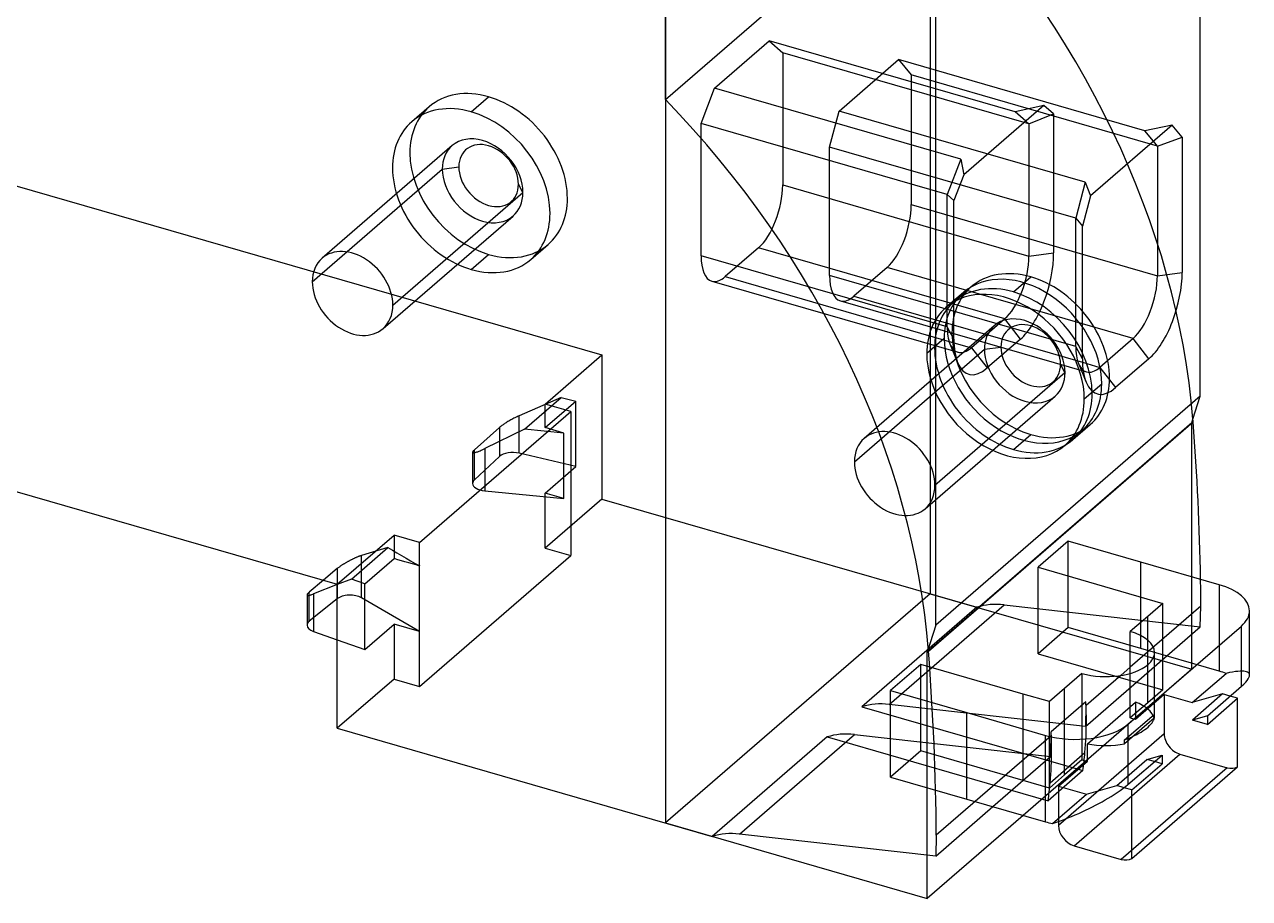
# Model space of a CAD drawing. Header units: millimetres. Extents: x -48.7 to 32.3, y -58.4 to 25.
# Drawn here: x -8.16 to 32.35, y -58.37 to -29.47 of the extents above; entities that cross this region are included whole.
import ezdxf

# ---------------------------------------------------------------- set-up
doc = ezdxf.new("R2010")
doc.units = ezdxf.units.MM
doc.layers.add('MAIN-1', color=7, linetype='Continuous')
doc.layers.add('MAIN-2', color=7, linetype='Continuous')

msp = doc.modelspace()

# ---------------------------------------------------------------- linework, layer by layer
at = {"layer": 'MAIN-1'}
for p, q in [((13.031, -31.951), (13.031, -13.191)), ((13.031, -13.24), (13.031, -55.868)), ((30.72, -41.755), (30.72, -19.733)), ((21.97, -49.333), (21.97, -27.31)), ((25.544, -32.143), (22.896, -34.437)), ((25.87, -32.425), (25.544, -32.143)), ((25.05, -32.75), (24.895, -32.705)), ((25.05, -32.75), (24.947, -32.66)), ((25.05, -32.75), (25.87, -32.425)), ((25.05, -32.75), (25.05, -37.124)), ((25.87, -32.425), (25.87, -37.014)), ((29.794, -32.793), (27.087, -35.138)), ((30.12, -33.189), (29.794, -32.793)), ((29.3, -33.486), (30.12, -33.189)), ((30.12, -33.189), (30.12, -37.663)), ((29.3, -33.486), (29.07, -33.42)), ((29.3, -33.486), (29.172, -33.331)), ((29.3, -33.486), (29.3, -37.773)), ((22.896, -34.437), (22.57, -35.283)), ((27.087, -35.138), (26.82, -36.14)), ((22.57, -39.872), (22.57, -35.283)), ((22.57, -36.408), (25.05, -37.124)), ((26.82, -40.521), (26.82, -36.14)), ((25.05, -37.124), (25.87, -37.014)), ((26.82, -37.057), (29.3, -37.773)), ((29.3, -37.773), (30.12, -37.663)), ((24.25, -39.202), (22.57, -38.717)), ((-29.124, -38.935), (2.182, -47.973)), ((24.25, -39.202), (23.15, -40.155)), ((24.77, -39.872), (24.25, -39.202)), ((28.5, -39.852), (26.82, -39.367)), ((22.572, -39.988), (23.15, -40.155)), ((24.77, -39.872), (23.67, -40.824)), ((28.5, -39.852), (27.4, -40.804)), ((29.02, -40.521), (28.5, -39.852)), ((23.15, -40.155), (23.67, -40.824)), ((26.822, -40.637), (27.4, -40.804)), ((27.4, -40.804), (27.92, -41.474)), ((29.02, -40.521), (27.92, -41.474)), ((30.72, -41.755), (21.97, -49.333)), ((30.475, -42.514), (30.72, -41.755)), ((21.732, -50.185), (30.482, -42.608)), ((31.346, -47.991), (28.748, -47.241)), ((1.725, -47.841), (1.256, -48.236)), ((2.182, -47.989), (1.394, -48.295)), ((2.182, -52.736), (2.182, -47.973)), ((1.182, -48.321), (1.181, -48.327)), ((1.181, -48.327), (1.181, -48.332)), ((1.181, -48.327), (1.181, -49.33)), ((1.181, -48.332), (1.184, -48.337)), ((1.184, -48.314), (1.182, -48.321)), ((1.189, -48.306), (1.184, -48.314)), ((1.184, -48.337), (1.188, -48.34)), ((1.188, -48.34), (1.193, -48.343)), ((1.195, -48.297), (1.189, -48.306)), ((1.193, -48.343), (1.2, -48.344)), ((1.202, -48.288), (1.195, -48.297)), ((1.2, -48.344), (1.209, -48.345)), ((1.211, -48.277), (1.202, -48.288)), ((1.209, -48.345), (1.22, -48.345)), ((1.222, -48.267), (1.211, -48.277)), ((1.22, -48.345), (1.232, -48.344)), ((1.234, -48.255), (1.222, -48.267)), ((1.232, -48.344), (1.247, -48.341)), ((1.248, -48.243), (1.234, -48.255)), ((1.247, -48.341), (1.263, -48.338)), ((1.249, -48.242), (1.248, -48.243)), ((1.25, -48.241), (1.249, -48.242)), ((1.251, -48.24), (1.25, -48.241)), ((1.252, -48.239), (1.251, -48.24)), ((1.253, -48.238), (1.252, -48.239)), ((1.255, -48.237), (1.253, -48.238)), ((1.256, -48.236), (1.255, -48.237)), ((1.263, -48.338), (1.281, -48.334)), ((1.281, -48.334), (1.3, -48.328)), ((1.3, -48.328), (1.321, -48.322)), ((1.321, -48.322), (1.344, -48.314)), ((1.344, -48.314), (1.368, -48.305)), ((1.368, -48.305), (1.394, -48.295)), ((1.394, -48.295), (1.394, -49.535)), ((29.48, -48.607), (28.98, -49.04)), ((32.346, -50.983), (32.346, -48.857)), ((21.97, -49.333), (21.684, -50.217)), ((28.328, -52.605), (32.078, -49.357)), ((28.98, -49.04), (28.405, -49.538)), ((32.078, -51.349), (32.078, -49.357)), ((1.394, -49.535), (2.182, -49.81)), ((28.405, -50.924), (28.405, -49.538)), ((21.684, -58.366), (21.684, -50.217)), ((26.805, -50.924), (26.23, -51.422)), ((28.405, -50.72), (28.089, -50.993)), ((32.328, -51.058), (32.341, -51.018)), ((32.341, -51.018), (32.346, -50.982)), ((26.23, -51.422), (25.73, -51.855)), ((30.953, -52.323), (32.078, -51.349)), ((32.078, -51.349), (32.159, -51.275)), ((32.159, -51.275), (32.221, -51.211)), ((32.221, -51.211), (32.269, -51.154)), ((32.269, -51.154), (32.304, -51.103)), ((32.304, -51.103), (32.328, -51.058)), ((25.73, -51.855), (24.864, -51.605)), ((30.953, -52.61), (31.953, -51.744)), ((31.953, -51.744), (31.704, -51.672)), ((31.953, -54.009), (31.953, -51.744)), ((22.998, -52.221), (25.596, -52.971)), ((28.328, -52.605), (28.328, -54.596)), ((30.953, -52.323), (30.953, -52.61)), ((2.182, -52.736), (14.58, -56.315)), ((25.596, -55.829), (25.596, -52.971)), ((28.328, -54.596), (29.453, -53.622)), ((29.453, -53.909), (29.204, -53.837)), ((29.453, -53.622), (29.453, -53.909)), ((28.453, -54.775), (29.453, -53.909)), ((28.453, -57.041), (31.953, -54.009)), ((28.156, -54.734), (28.244, -54.666)), ((28.244, -54.666), (28.328, -54.596)), ((22.998, -55.079), (25.596, -55.829)), ((27.575, -55.108), (27.677, -55.049)), ((27.677, -55.049), (27.777, -54.988)), ((27.777, -54.988), (27.875, -54.927)), ((27.875, -54.927), (27.972, -54.864)), ((27.972, -54.864), (28.065, -54.799)), ((28.065, -54.799), (28.156, -54.734)), ((28.453, -54.775), (28.198, -54.702)), ((28.453, -57.041), (28.453, -54.775)), ((21.969, -56.963), (23.858, -55.327)), ((26.813, -55.499), (26.927, -55.446)), ((26.927, -55.446), (27.039, -55.392)), ((27.039, -55.392), (27.149, -55.337)), ((27.149, -55.337), (27.258, -55.281)), ((27.258, -55.281), (27.365, -55.225)), ((27.365, -55.225), (27.471, -55.167)), ((27.471, -55.167), (27.575, -55.108)), ((13.031, -55.868), (21.684, -58.366)), ((24.859, -55.616), (21.684, -58.366)), ((25.837, -55.888), (25.967, -55.844)), ((25.967, -55.844), (26.094, -55.798)), ((26.028, -55.822), (26.028, -55.953)), ((26.094, -55.798), (26.219, -55.751)), ((26.219, -55.751), (26.341, -55.703)), ((26.341, -55.703), (26.462, -55.653)), ((26.462, -55.653), (26.581, -55.603)), ((26.581, -55.603), (26.698, -55.552)), ((26.698, -55.552), (26.813, -55.499)), ((21.969, -56.963), (15.483, -56.234)), ((21.989, -56.275), (21.969, -56.963)), ((26.547, -56.623), (28.106, -57.073))]:
    msp.add_line(p, q, dxfattribs=at)
for centre, major_axis, ratio, start_param, end_param in [((0.147, -45.63), (16.366, -18.898), 0.75, 0.791226, 1.647102), ((24.25, -37.817), (-0.444, -1.537), 0.433013, 0.588, 2.158802), ((24.77, -37.967), (-0.61, -2.114), 0.433013, 0.587986, 2.158846), ((29.02, -38.616), (-0.61, -2.114), 0.433013, 0.587986, 2.158846), ((28.5, -38.466), (-0.444, -1.537), 0.433013, 0.588003, 2.158802), ((23.67, -38.919), (-0.61, -2.114), 0.433013, -0.982815, -0.501162), ((23.15, -38.769), (-0.444, -1.537), 0.433013, -0.181127, 0.000007), ((23.15, -38.769), (-0.444, -1.537), 0.433013, 0.000007, 0.588005), ((23.67, -38.919), (-0.61, -2.114), 0.433013, -0.501162, 0.58802), ((27.92, -39.569), (-0.61, -2.114), 0.433013, -0.982802, -0.501162), ((27.4, -39.419), (-0.444, -1.537), 0.433013, -0.181127, 0.000007), ((27.4, -39.419), (-0.444, -1.537), 0.433013, 0.000007, 0.588005), ((27.92, -39.569), (-0.61, -2.114), 0.433013, -0.501162, 0.588045), ((8.897, -38.053), (-16.366, 18.898), 0.75, -2.350366, -2.346107), ((-55.86, -24.388), (-65.465, 75.593), 0.75, -2.409726, -2.350366), ((30.346, -48.857), (-2, 0), 0.5, 3.141499, 4.18879), ((30.346, -48.857), (-2, 0), 0.5, 2.617994, 3.141499), ((1.681, -49.33), (0.5, 0), 0.5, 3.141591, 4.1028), ((27.605, -50.231), (1.6, 0), 0.5, -0.000094, 1.047198), ((-64.61, -31.966), (65.465, -75.593), 0.75, 0.721695, 0.791226), ((27.605, -50.231), (1.6, 0), 0.5, -2.094395, -0.523599), ((27.605, -50.231), (1.6, 0), 0.5, -0.523599, -0.000094), ((26.596, -52.105), (-2, 0), 0.5, 1.047198, 2.617994), ((26.596, -54.963), (2, 0), 0.5, -2.094395, -1.960016), ((15.934, -58.923), (-1.964, 2.268), 0.75, -0.682539, -0.309008), ((26.547, -56.103), (0.393, -0.454), 0.75, -2.427868, -0.857072), ((28.106, -56.553), (0.393, -0.454), 0.75, -0.857072, -0.127344)]:
    msp.add_ellipse(centre, major_axis=major_axis, ratio=ratio, start_param=start_param, end_param=end_param, dxfattribs=at)
at = {"layer": 'MAIN-2'}
for p, q in [((21.781, -5.662), (21.781, -48.29)), ((13.031, -31.951), (21.781, -24.373)), ((14.66, -31.569), (16.46, -30.01)), ((24.601, -32.36), (16.46, -30.01)), ((16.46, -30.01), (16.91, -30.4)), ((24.895, -32.705), (16.91, -30.4)), ((16.91, -30.4), (16.91, -34.774)), ((18.776, -32.335), (20.743, -30.631)), ((28.884, -32.981), (20.743, -30.631)), ((20.743, -30.631), (21.16, -31.136)), ((29.07, -33.42), (21.16, -31.136)), ((21.16, -31.136), (21.16, -35.423)), ((-20.374, -31.358), (10.932, -40.395)), ((14.21, -32.739), (14.66, -31.569)), ((22.8, -33.919), (14.66, -31.569)), ((6.611, -32.357), (7.186, -31.859)), ((5.217, -32.19), (4.642, -32.688)), ((18.46, -33.524), (18.776, -32.335)), ((26.917, -34.685), (18.776, -32.335)), ((25.544, -32.143), (24.601, -32.36)), ((24.947, -32.66), (24.601, -32.36)), ((22.35, -35.089), (14.21, -32.739)), ((14.21, -37.112), (14.21, -32.739)), ((29.794, -32.793), (28.884, -32.981)), ((29.172, -33.331), (28.884, -32.981)), ((5.979, -33.474), (1.679, -37.198)), ((18.46, -37.762), (18.46, -33.524)), ((26.6, -35.874), (18.46, -33.524)), ((22.8, -33.919), (22.35, -35.089)), ((22.8, -33.919), (22.896, -34.437)), ((1.354, -37.976), (5.654, -34.252)), ((5.654, -34.252), (6.2, -34.179)), ((8.319, -35.022), (8.172, -34.748)), ((16.91, -34.774), (22.57, -36.408)), ((26.917, -34.685), (26.6, -35.874)), ((26.917, -34.685), (27.087, -35.138)), ((4.019, -38.746), (8.319, -35.022)), ((22.35, -35.089), (22.57, -35.283)), ((22.35, -39.462), (22.35, -35.089)), ((21.16, -35.423), (26.82, -37.057)), ((3.694, -39.524), (7.994, -35.8)), ((26.6, -40.112), (26.6, -35.874)), ((26.6, -35.874), (26.82, -36.14)), ((8.581, -37.236), (9.156, -36.738)), ((16.11, -36.852), (15.01, -37.805)), ((22.57, -38.717), (16.11, -36.852)), ((6.611, -37.567), (7.186, -37.069)), ((22.35, -39.462), (14.21, -37.112)), ((20.36, -37.502), (19.26, -38.454)), ((26.82, -39.367), (20.36, -37.502)), ((14.566, -37.956), (22.707, -40.306)), ((15.01, -37.805), (22.572, -39.988)), ((26.6, -40.112), (18.46, -37.762)), ((24.538, -38.311), (25.113, -37.813)), ((19.26, -38.454), (26.822, -40.637)), ((22.884, -38.329), (22.309, -38.827)), ((23.144, -38.144), (22.569, -38.642)), ((18.816, -38.606), (26.957, -40.956)), ((23.906, -39.429), (19.606, -43.152)), ((22.57, -39.872), (22.35, -39.462)), ((22.248, -39.851), (21.673, -40.349)), ((22.441, -40.025), (22.695, -40.646)), ((9.057, -42.019), (10.932, -40.395)), ((10.932, -40.395), (10.932, -45.158)), ((19.281, -43.931), (23.581, -40.207)), ((23.581, -40.207), (24.127, -40.134)), ((26.82, -40.521), (26.6, -40.112)), ((26.245, -40.976), (26.099, -40.703)), ((26.691, -40.675), (26.945, -41.296)), ((21.945, -44.7), (26.245, -40.976)), ((27.458, -41.355), (26.883, -41.853)), ((9.579, -41.805), (8.194, -42.407)), ((8.372, -42.85), (9.579, -41.805)), ((9.057, -42.798), (10.07, -41.92)), ((9.901, -42.262), (9.057, -42.019)), ((9.057, -42.798), (9.057, -42.019)), ((9.579, -41.805), (10.07, -41.92)), ((10.07, -44.085), (10.07, -41.92)), ((21.62, -45.478), (25.92, -41.754)), ((4.901, -46.593), (9.901, -42.262)), ((7.952, -42.525), (7.918, -42.544)), ((7.986, -42.507), (7.952, -42.525)), ((8.021, -42.489), (7.986, -42.507)), ((8.056, -42.471), (8.021, -42.489)), ((8.091, -42.454), (8.056, -42.471)), ((8.126, -42.438), (8.091, -42.454)), ((8.16, -42.422), (8.126, -42.438)), ((8.194, -42.407), (8.16, -42.422)), ((8.194, -43.646), (8.194, -42.407)), ((9.901, -42.262), (9.901, -47.026)), ((30.434, -42.639), (30.475, -42.514)), ((7.541, -42.793), (6.715, -43.53)), ((8.372, -42.85), (7.061, -43.49)), ((7.542, -42.792), (7.541, -42.793)), ((7.541, -42.793), (7.541, -43.755)), ((7.543, -42.791), (7.542, -42.792)), ((7.544, -42.79), (7.543, -42.791)), ((7.545, -42.789), (7.544, -42.79)), ((7.547, -42.788), (7.545, -42.789)), ((7.548, -42.787), (7.547, -42.788)), ((7.549, -42.786), (7.548, -42.787)), ((7.564, -42.773), (7.549, -42.786)), ((7.581, -42.76), (7.564, -42.773)), ((7.599, -42.746), (7.581, -42.76)), ((7.618, -42.732), (7.599, -42.746)), ((7.639, -42.717), (7.618, -42.732)), ((7.661, -42.701), (7.639, -42.717)), ((7.684, -42.685), (7.661, -42.701)), ((7.709, -42.669), (7.684, -42.685)), ((7.735, -42.652), (7.709, -42.669)), ((7.763, -42.634), (7.735, -42.652)), ((7.792, -42.617), (7.763, -42.634)), ((7.822, -42.599), (7.792, -42.617)), ((7.853, -42.581), (7.822, -42.599)), ((7.885, -42.562), (7.853, -42.581)), ((7.918, -42.544), (7.885, -42.562)), ((9.671, -42.975), (8.372, -42.85)), ((9.671, -42.975), (9.057, -42.798)), ((30.434, -42.639), (21.684, -50.217)), ((26.248, -43.375), (26.823, -42.877)), ((26.507, -43.19), (27.082, -42.692)), ((30.434, -50.788), (30.434, -42.639)), ((9.671, -45.14), (9.671, -42.975)), ((24.538, -43.521), (25.113, -43.023)), ((6.658, -43.593), (6.655, -43.602)), ((6.655, -43.602), (6.655, -43.608)), ((6.655, -43.608), (6.658, -43.614)), ((6.656, -43.607), (6.656, -44.643)), ((6.665, -43.582), (6.658, -43.593)), ((6.658, -43.614), (6.662, -43.618)), ((6.662, -43.618), (6.668, -43.621)), ((6.676, -43.568), (6.665, -43.582)), ((6.668, -43.621), (6.675, -43.624)), ((6.675, -43.624), (6.685, -43.625)), ((6.692, -43.551), (6.676, -43.568)), ((6.685, -43.625), (6.696, -43.625)), ((6.715, -43.53), (6.692, -43.551)), ((6.696, -43.625), (6.709, -43.623)), ((6.709, -43.623), (6.724, -43.621)), ((6.715, -44.525), (6.715, -43.53)), ((6.724, -43.621), (6.74, -43.617)), ((6.74, -43.617), (6.758, -43.613)), ((6.758, -43.613), (6.778, -43.607)), ((6.778, -43.607), (6.8, -43.6)), ((6.8, -43.6), (6.824, -43.592)), ((6.824, -43.592), (6.849, -43.583)), ((6.849, -43.583), (6.877, -43.573)), ((6.877, -43.573), (6.906, -43.561)), ((6.906, -43.561), (6.939, -43.547)), ((6.939, -43.547), (6.976, -43.531)), ((6.976, -43.531), (7.016, -43.512)), ((7.016, -43.512), (7.061, -43.49)), ((7.061, -43.49), (7.061, -44.888)), ((10.07, -44.085), (8.194, -43.646)), ((7.541, -43.755), (6.715, -44.525)), ((9.057, -44.963), (10.07, -44.085)), ((7.061, -44.888), (9.671, -45.14)), ((9.057, -46.782), (9.057, -44.963)), ((9.671, -45.14), (9.057, -44.963)), ((10.932, -45.158), (9.057, -46.782)), ((10.932, -45.158), (23.33, -48.737)), ((2.182, -47.973), (4.057, -46.349)), ((4.901, -46.593), (4.057, -46.349)), ((4.057, -46.349), (4.057, -47.128)), ((26.353, -46.55), (25.353, -47.416)), ((26.353, -49.407), (26.353, -46.55)), ((28.748, -47.241), (26.353, -46.55)), ((2.648, -47.807), (3.854, -46.763)), ((3.854, -46.763), (2.979, -47.025)), ((3.854, -46.763), (4.005, -46.849)), ((4.005, -46.849), (4.155, -46.936)), ((4.155, -46.936), (4.305, -47.023)), ((4.901, -46.704), (4.901, -46.593)), ((4.902, -46.815), (4.901, -46.704)), ((4.902, -46.927), (4.902, -46.815)), ((4.902, -47.039), (4.902, -46.927)), ((9.057, -46.782), (9.901, -47.026)), ((2.278, -47.383), (2.261, -47.395)), ((2.295, -47.372), (2.278, -47.383)), ((2.312, -47.361), (2.295, -47.372)), ((2.329, -47.349), (2.312, -47.361)), ((2.345, -47.339), (2.329, -47.349)), ((2.362, -47.328), (2.345, -47.339)), ((2.379, -47.317), (2.362, -47.328)), ((2.396, -47.307), (2.379, -47.317)), ((2.413, -47.297), (2.396, -47.307)), ((2.43, -47.286), (2.413, -47.297)), ((2.447, -47.276), (2.43, -47.286)), ((2.465, -47.266), (2.447, -47.276)), ((2.482, -47.256), (2.465, -47.266)), ((2.499, -47.247), (2.482, -47.256)), ((2.516, -47.237), (2.499, -47.247)), ((2.533, -47.227), (2.516, -47.237)), ((2.55, -47.218), (2.533, -47.227)), ((2.567, -47.209), (2.55, -47.218)), ((2.584, -47.2), (2.567, -47.209)), ((2.601, -47.191), (2.584, -47.2)), ((2.618, -47.182), (2.601, -47.191)), ((2.635, -47.173), (2.618, -47.182)), ((2.652, -47.164), (2.635, -47.173)), ((2.669, -47.155), (2.652, -47.164)), ((2.687, -47.147), (2.669, -47.155)), ((2.704, -47.139), (2.687, -47.147)), ((2.721, -47.13), (2.704, -47.139)), ((2.738, -47.122), (2.721, -47.13)), ((2.755, -47.114), (2.738, -47.122)), ((2.772, -47.106), (2.755, -47.114)), ((2.79, -47.098), (2.772, -47.106)), ((2.807, -47.091), (2.79, -47.098)), ((2.824, -47.083), (2.807, -47.091)), ((2.841, -47.076), (2.824, -47.083)), ((2.858, -47.069), (2.841, -47.076)), ((2.876, -47.062), (2.858, -47.069)), ((2.893, -47.055), (2.876, -47.062)), ((2.91, -47.048), (2.893, -47.055)), ((2.927, -47.042), (2.91, -47.048)), ((2.945, -47.036), (2.927, -47.042)), ((2.962, -47.031), (2.945, -47.036)), ((2.979, -47.025), (2.962, -47.031)), ((2.979, -48.423), (2.979, -47.025)), ((3.093, -47.963), (4.057, -47.128)), ((4.178, -47.163), (4.057, -47.128)), ((4.299, -47.198), (4.178, -47.163)), ((4.42, -47.232), (4.299, -47.198)), ((4.305, -47.023), (4.455, -47.11)), ((4.542, -47.267), (4.42, -47.232)), ((4.455, -47.11), (4.605, -47.197)), ((4.663, -47.301), (4.542, -47.267)), ((4.605, -47.197), (4.755, -47.284)), ((4.784, -47.336), (4.663, -47.301)), ((4.755, -47.284), (4.908, -47.37)), ((4.903, -47.373), (4.784, -47.336)), ((4.901, -51.356), (9.901, -47.026)), ((4.901, -47.372), (4.904, -47.26)), ((4.903, -47.15), (4.902, -47.039)), ((4.904, -47.26), (4.903, -47.15)), ((4.905, -49.536), (4.905, -47.371)), ((28.748, -50.099), (28.748, -47.241)), ((2.177, -47.46), (1.725, -47.841)), ((2.193, -47.446), (2.177, -47.46)), ((2.177, -47.46), (2.177, -48.455)), ((2.21, -47.433), (2.193, -47.446)), ((2.227, -47.42), (2.21, -47.433)), ((2.244, -47.407), (2.227, -47.42)), ((2.261, -47.395), (2.244, -47.407)), ((25.353, -50.274), (25.353, -47.416)), ((25.353, -47.416), (29.48, -48.607)), ((2.648, -47.807), (2.182, -47.989)), ((3.093, -47.963), (2.648, -47.807)), ((3.093, -50.128), (3.093, -47.963)), ((31.346, -47.991), (31.346, -50.849)), ((1.256, -49.198), (1.256, -48.236)), ((2.177, -48.455), (1.256, -49.198)), ((4.905, -49.536), (2.979, -48.423)), ((21.781, -48.29), (13.031, -55.868)), ((21.781, -48.29), (30.434, -50.788)), ((29.48, -51.465), (29.48, -48.607)), ((23.33, -48.737), (19.53, -52.028)), ((20.433, -51.947), (24.233, -48.657)), ((24.233, -48.657), (30.719, -49.385)), ((30.739, -48.697), (28.405, -50.72)), ((30.719, -49.385), (30.739, -48.697)), ((3.093, -50.128), (4.057, -49.293)), ((4.057, -49.293), (4.057, -51.112)), ((4.905, -49.536), (4.057, -49.293)), ((26.353, -49.407), (25.353, -50.274)), ((28.748, -50.099), (26.353, -49.407)), ((26.919, -52.676), (30.719, -49.385)), ((28.98, -51.898), (28.98, -49.04)), ((2.182, -49.81), (3.093, -50.128)), ((4.904, -49.796), (4.901, -49.537)), ((4.903, -50.057), (4.904, -49.796)), ((4.902, -50.317), (4.903, -50.057)), ((31.346, -50.849), (28.748, -50.099)), ((4.902, -50.577), (4.902, -50.317)), ((4.902, -50.836), (4.902, -50.577)), ((21.479, -50.628), (20.479, -51.494)), ((24.864, -51.605), (21.479, -50.628)), ((21.479, -53.485), (21.479, -50.628)), ((25.353, -50.274), (29.48, -51.465)), ((29.205, -52.354), (29.205, -50.231)), ((4.901, -51.096), (4.902, -50.836)), ((30.434, -50.788), (24.859, -55.616)), ((26.805, -50.924), (26.805, -53.782)), ((28.089, -50.993), (26.941, -51.988)), ((28.405, -52.396), (28.405, -50.924)), ((30.453, -51.89), (31.569, -50.924)), ((31.684, -50.898), (31.569, -50.924)), ((31.787, -50.878), (31.684, -50.898)), ((31.879, -50.864), (31.787, -50.878)), ((31.961, -50.855), (31.879, -50.864)), ((32.035, -50.85), (31.961, -50.855)), ((32.1, -50.849), (32.035, -50.85)), ((32.157, -50.852), (32.1, -50.849)), ((32.207, -50.86), (32.157, -50.852)), ((32.248, -50.871), (32.207, -50.86)), ((32.283, -50.886), (32.248, -50.871)), ((32.31, -50.904), (32.283, -50.886)), ((32.33, -50.926), (32.31, -50.904)), ((32.342, -50.952), (32.33, -50.926)), ((32.346, -50.982), (32.342, -50.952)), ((4.057, -51.112), (2.182, -52.736)), ((4.057, -51.112), (4.901, -51.356)), ((4.901, -51.356), (4.901, -51.096)), ((26.23, -54.279), (26.23, -51.422)), ((20.479, -51.494), (22.998, -52.221)), ((20.479, -54.352), (20.479, -51.494)), ((24.864, -54.463), (24.864, -51.605)), ((29.528, -51.623), (28.572, -52.451)), ((29.48, -51.465), (28.98, -51.898)), ((29.528, -51.623), (29.528, -52.922)), ((29.528, -51.623), (30.453, -51.89)), ((31.456, -51.601), (30.453, -51.89)), ((31.456, -51.601), (30.456, -52.467)), ((31.704, -51.672), (31.456, -51.601)), ((19.53, -52.028), (26.835, -54.137)), ((26.919, -52.676), (20.433, -51.947)), ((22.998, -55.079), (22.998, -52.221)), ((25.73, -54.713), (25.73, -51.855)), ((26.938, -51.858), (25.788, -52.854)), ((26.935, -52.185), (26.932, -52.283)), ((26.938, -52.086), (26.935, -52.185)), ((26.939, -51.988), (26.938, -52.086)), ((26.984, -53.247), (28.572, -51.872)), ((28.98, -51.898), (28.405, -52.396)), ((28.572, -51.872), (28.572, -52.451)), ((26.922, -52.578), (26.919, -52.676)), ((26.925, -52.48), (26.922, -52.578)), ((26.928, -52.381), (26.925, -52.48)), ((26.932, -52.283), (26.928, -52.381)), ((28.215, -53.124), (29.191, -52.279)), ((29.191, -52.404), (28.215, -53.249)), ((28.99, -52.697), (29.041, -52.65)), ((29.041, -52.65), (29.085, -52.605)), ((29.085, -52.605), (29.122, -52.56)), ((29.122, -52.56), (29.152, -52.517)), ((29.152, -52.517), (29.175, -52.474)), ((29.175, -52.474), (29.191, -52.433)), ((29.195, -52.291), (29.191, -52.279)), ((29.191, -52.279), (29.191, -52.404)), ((29.191, -52.433), (29.201, -52.393)), ((29.199, -52.303), (29.195, -52.291)), ((29.201, -52.316), (29.199, -52.303)), ((29.203, -52.328), (29.201, -52.316)), ((29.201, -52.393), (29.205, -52.354)), ((29.204, -52.341), (29.203, -52.328)), ((29.205, -52.354), (29.204, -52.341)), ((30.953, -52.323), (30.456, -52.467)), ((30.953, -52.61), (30.456, -52.467)), ((18.38, -53.024), (14.58, -56.315)), ((15.483, -56.234), (19.283, -52.943)), ((18.38, -53.024), (25.685, -55.133)), ((19.283, -52.943), (25.769, -53.672)), ((25.791, -52.984), (21.989, -56.275)), ((25.788, -53.082), (25.789, -52.984)), ((29.528, -52.922), (26.028, -55.953)), ((28.304, -53.089), (28.389, -53.054)), ((28.389, -53.054), (28.47, -53.017)), ((28.47, -53.017), (28.547, -52.98)), ((28.547, -52.98), (28.621, -52.942)), ((28.621, -52.942), (28.692, -52.903)), ((28.692, -52.903), (28.759, -52.863)), ((28.759, -52.863), (28.823, -52.823)), ((28.823, -52.823), (28.882, -52.782)), ((28.882, -52.782), (28.938, -52.74)), ((28.938, -52.74), (28.99, -52.697)), ((25.775, -53.475), (25.778, -53.377)), ((25.778, -53.377), (25.782, -53.279)), ((25.782, -53.279), (25.785, -53.181)), ((25.785, -53.181), (25.788, -53.082)), ((26.984, -53.826), (26.984, -53.247)), ((28.215, -53.124), (28.304, -53.089)), ((28.215, -53.249), (28.215, -53.124)), ((21.479, -53.485), (20.479, -54.352)), ((24.864, -54.463), (21.479, -53.485)), ((23.858, -55.327), (25.769, -53.672)), ((25.756, -54.538), (26.906, -53.542)), ((25.769, -53.672), (25.772, -53.574)), ((25.772, -53.574), (25.775, -53.475)), ((26.028, -54.654), (26.984, -53.826)), ((26.805, -53.782), (26.23, -54.279)), ((26.547, -56.623), (30.047, -53.592)), ((27.956, -54.632), (28.956, -53.766)), ((28.956, -53.766), (29.453, -53.622)), ((29.204, -53.837), (28.956, -53.766)), ((30.047, -53.592), (31.606, -54.042)), ((26.835, -54.137), (25.685, -55.133)), ((26.23, -54.279), (25.73, -54.713)), ((31.606, -54.042), (28.106, -57.073)), ((20.479, -54.352), (22.998, -55.079)), ((25.73, -54.713), (24.864, -54.463)), ((26.028, -54.654), (26.953, -54.921)), ((26.028, -54.654), (26.028, -55.822)), ((26.953, -54.921), (27.956, -54.632)), ((28.198, -54.702), (27.956, -54.632)), ((25.837, -55.888), (26.953, -54.921))]:
    msp.add_line(p, q, dxfattribs=at)
for centre, major_axis, ratio, start_param, end_param in [((8.897, -38.053), (-16.366, 18.898), 0.75, -2.346107, -1.494491), ((7.186, -34.464), (1.969, -2.274), 0.75, 2.284521, 3.141672), ((7.186, -34.464), (1.969, -2.274), 0.75, 0.713724, 2.284521), ((7.186, -34.464), (1.969, -2.274), 0.75, -3.141514, -2.427868), ((6.611, -34.962), (-1.969, 2.274), 0.75, -0.857072, 0.000079), ((6.611, -34.962), (-1.969, 2.274), 0.75, -2.427868, -0.857072), ((6.611, -34.962), (-1.969, 2.274), 0.75, 0.000079, 0.713724), ((6.986, -34.637), (-1.007, 1.163), 0.75, -0.857072, 0.000079), ((6.986, -34.637), (-1.007, 1.163), 0.75, 0.000079, 0.713724), ((7.186, -34.464), (-0.745, 0.861), 0.75, -0.857072, 0.713724), ((6.986, -34.637), (-1.007, 1.163), 0.75, -2.427868, -0.857072), ((7.186, -34.464), (-0.745, 0.861), 0.75, -2.427868, -0.857072), ((7.186, -34.464), (1.969, -2.274), 0.75, -2.427868, -0.857072), ((6.611, -34.962), (-1.969, 2.274), 0.75, 0.713724, 2.284521), ((6.986, -34.637), (-1.007, 1.163), 0.75, 0.713724, 2.284521), ((7.186, -34.464), (-0.745, 0.861), 0.75, 0.713724, 2.284521), ((7.186, -34.464), (-0.745, 0.861), 0.75, 2.284521, 3.855317), ((16.11, -35.467), (0.444, 1.537), 0.433013, -2.55359, -0.982794), ((6.986, -34.637), (-1.007, 1.163), 0.75, -3.141514, -2.427868), ((7.186, -34.464), (1.969, -2.274), 0.75, 0.000079, 0.713724), ((20.36, -36.116), (0.444, 1.537), 0.433013, -2.55359, -0.982794), ((6.986, -34.637), (-1.007, 1.163), 0.75, 2.284521, 3.141672), ((6.611, -34.962), (-1.969, 2.274), 0.75, -3.141514, -2.427868), ((7.186, -34.464), (1.969, -2.274), 0.75, -0.857072, 0.000079), ((2.686, -38.361), (1.007, -1.163), 0.75, -3.141514, -2.427868), ((2.686, -38.361), (1.007, -1.163), 0.75, 0.713724, 3.141672), ((6.611, -34.962), (-1.969, 2.274), 0.75, 2.284521, 3.141672), ((15.01, -36.419), (0.444, 1.537), 0.433013, 2.158799, 3.141599), ((25.113, -40.418), (1.969, -2.274), 0.75, 2.284521, 3.141672), ((2.686, -38.361), (1.007, -1.163), 0.75, -2.427868, 0.000079), ((15.01, -36.419), (0.444, 1.537), 0.433013, -3.141586, -2.55359), ((19.26, -37.069), (0.444, 1.537), 0.433013, 2.158799, 3.141599), ((24.853, -40.603), (1.969, -2.274), 0.75, 0.713724, 3.141672), ((25.113, -40.418), (1.969, -2.274), 0.75, 0.713724, 2.284521), ((19.26, -37.069), (0.444, 1.537), 0.433013, -3.141586, -2.55359), ((24.853, -40.603), (1.969, -2.274), 0.75, -3.141514, -2.427868), ((24.278, -41.101), (-1.969, 2.274), 0.75, -2.427868, 0.000079), ((25.113, -40.418), (1.969, -2.274), 0.75, -3.141514, -2.427868), ((24.538, -40.916), (-1.969, 2.274), 0.75, -0.857072, 0.000079), ((24.538, -40.916), (-1.969, 2.274), 0.75, -2.427868, -0.857072), ((2.686, -38.361), (1.007, -1.163), 0.75, 0.000079, 0.713724), ((24.278, -41.101), (-1.969, 2.274), 0.75, 0.000079, 0.713724), ((24.538, -40.916), (-1.969, 2.274), 0.75, 0.000079, 0.713724), ((24.913, -40.591), (-1.007, 1.163), 0.75, -0.857072, 0.000079), ((24.913, -40.591), (-1.007, 1.163), 0.75, -2.427868, -0.857072), ((23.15, -38.769), (-0.444, -1.537), 0.433013, -0.982794, -0.501162), ((25.113, -40.418), (1.969, -2.274), 0.75, -2.427868, -0.857072), ((24.913, -40.591), (-1.007, 1.163), 0.75, 0.000079, 0.713724), ((25.113, -40.418), (-0.745, 0.861), 0.75, -0.857072, 0.713724), ((25.113, -40.418), (-0.745, 0.861), 0.75, -2.427868, -0.857072), ((24.853, -40.603), (1.969, -2.274), 0.75, -2.427868, 0.000079), ((23.15, -38.769), (-0.444, -1.537), 0.433013, -0.501162, -0.181127), ((24.278, -41.101), (-1.969, 2.274), 0.75, 0.713724, 3.141672), ((24.538, -40.916), (-1.969, 2.274), 0.75, 0.713724, 2.284521), ((24.913, -40.591), (-1.007, 1.163), 0.75, 0.713724, 2.284521), ((25.113, -40.418), (-0.745, 0.861), 0.75, 0.713724, 2.284521), ((27.4, -39.419), (-0.444, -1.537), 0.433013, -0.982795, -0.501162), ((25.113, -40.418), (-0.745, 0.861), 0.75, 2.284521, 3.855317), ((27.4, -39.419), (-0.444, -1.537), 0.433013, -0.501162, -0.181127), ((24.913, -40.591), (-1.007, 1.163), 0.75, -3.141514, -2.427868), ((25.113, -40.418), (1.969, -2.274), 0.75, 0.000079, 0.713724), ((24.538, -40.916), (-1.969, 2.274), 0.75, -3.141514, -2.427868), ((24.853, -40.603), (1.969, -2.274), 0.75, 0.000079, 0.713724), ((24.913, -40.591), (-1.007, 1.163), 0.75, 2.284521, 3.141672), ((24.278, -41.101), (-1.969, 2.274), 0.75, -3.141514, -2.427868), ((20.613, -44.315), (1.007, -1.163), 0.75, 0.713724, 3.141672), ((25.113, -40.418), (1.969, -2.274), 0.75, -0.857072, 0.000079), ((20.613, -44.315), (1.007, -1.163), 0.75, -3.141514, -2.427868), ((24.538, -40.916), (-1.969, 2.274), 0.75, 2.284521, 3.141672), ((7.982, -43.873), (0.5, 0), 0.5, 2.617994, 2.64941), ((7.982, -43.873), (0.5, 0), 0.5, 1.133188, 2.617994), ((20.613, -44.315), (1.007, -1.163), 0.75, -2.427868, 0.000079), ((7.156, -44.643), (0.5, 0), 0.5, 2.64941, 3.141593), ((7.156, -44.643), (0.5, 0), 0.5, 3.141593, 4.521495), ((20.613, -44.315), (1.007, -1.163), 0.75, 0.000079, 0.713724), ((-55.86, -24.388), (-65.465, 75.593), 0.75, -2.419897, -2.409726), ((2.602, -48.587), (0.5, 0), 0.5, 0.714493, 2.586578), ((24.684, -51.345), (1.964, -2.268), 0.75, 2.459054, 2.832585), ((1.681, -49.33), (0.5, 0), 0.5, 2.617994, 3.141591), ((1.681, -49.33), (0.5, 0), 0.5, 2.586578, 2.617994), ((30.346, -51.715), (2, 0), 0.5, 0.912819, 1.047198), ((20.884, -54.636), (-1.964, 2.268), 0.75, -0.682539, -0.309008), ((-59.66, -27.679), (-65.465, 75.593), 0.75, -2.419897, -2.418405), ((13.834, -48.668), (-9.916, 11.45), 0.75, -2.427868, -2.392509), ((27.605, -52.51), (-1.6, 0), 0.5, -3.00924, -2.219723), ((13.834, -48.668), (-9.916, 11.45), 0.75, -2.511851, -2.427868), ((27.605, -53.089), (-1.6, 0), 0.5, -2.219723, -2.094395), ((19.734, -55.632), (1.964, -2.268), 0.75, 2.459054, 2.832585), ((12.684, -49.664), (-9.916, 11.45), 0.75, -2.38758, -2.382659), ((12.684, -49.664), (-9.916, 11.45), 0.75, -2.39251, -2.38758), ((12.684, -49.664), (9.916, -11.45), 0.75, 0.713724, 0.749082), ((30.047, -53.072), (-0.393, 0.454), 0.75, 0.713724, 2.284521), ((12.684, -49.664), (9.916, -11.45), 0.75, 0.629741, 0.713724), ((27.605, -52.51), (-1.6, 0), 0.5, 1.172525, 1.962043), ((27.605, -53.089), (-1.6, 0), 0.5, 1.047198, 1.172525), ((16.527, -49.672), (-7.873, 9.091), 0.75, -2.571312, -2.511851), ((31.606, -53.522), (-0.393, 0.454), 0.75, 2.284521, 3.014248), ((15.377, -50.668), (7.873, -9.091), 0.75, 0.57028, 0.629741)]:
    msp.add_ellipse(centre, major_axis=major_axis, ratio=ratio, start_param=start_param, end_param=end_param, dxfattribs=at)

doc.saveas('drawing.dxf')
